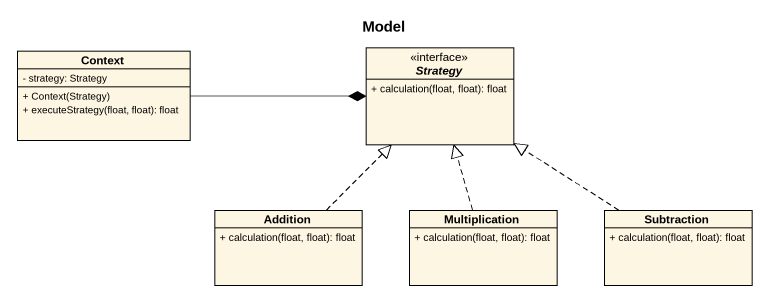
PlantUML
@startuml
title Model
hide circle
hide empty members
skinparam classAttributeIconSize 0
class Context {
  - strategy: Strategy
  + Context(Strategy)
  + executeStrategy(float, float): float
}
interface Strategy <<interface>> {
  + calculation(float, float): float
}
class Addition {
  + calculation(float, float): float
}
class Multiplication {
  + calculation(float, float): float
}
class Subtraction {
  + calculation(float, float): float
}
Context -right-* Strategy
Addition .up.|> Strategy
Multiplication .up.|> Strategy
Subtraction .up.|> Strategy
@enduml
